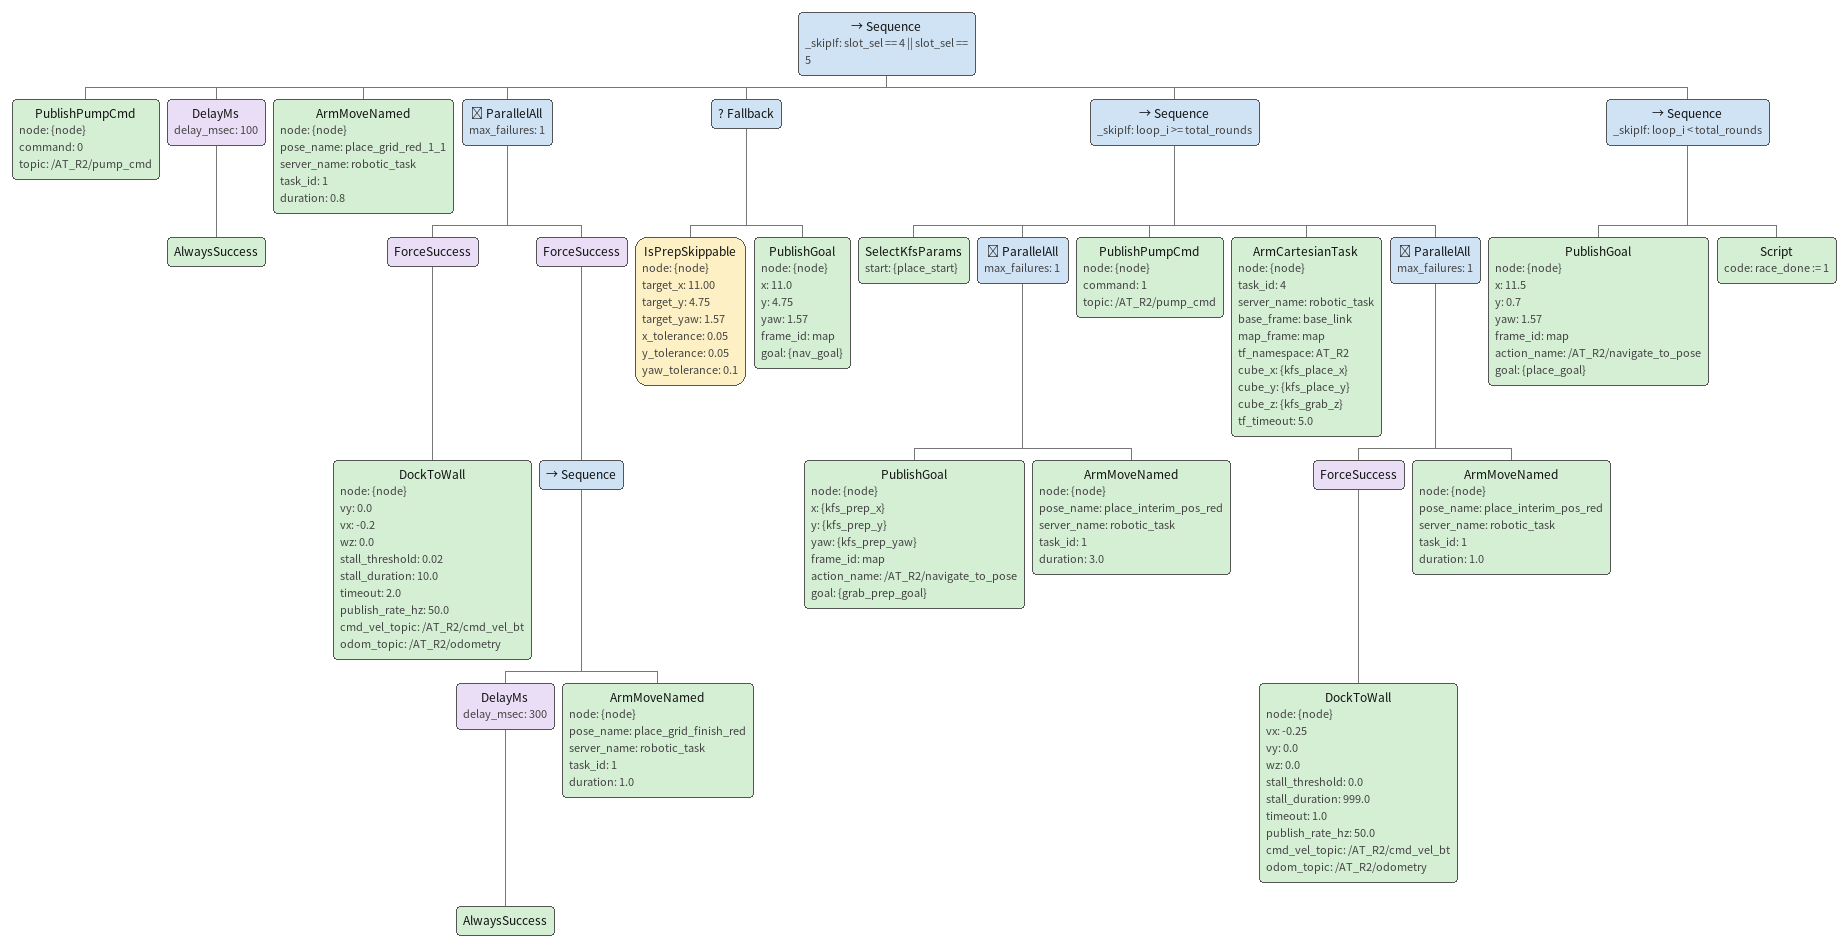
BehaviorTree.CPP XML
<Sequence _skipIf="slot_sel == 4 || slot_sel == 5">
  <!-- B4. 松气泵 放下 KFS -->
  <PublishPumpCmd node="{node}" command="0" topic="/AT_R2/pump_cmd"/>
  <DelayMs delay_msec="100">
    <AlwaysSuccess/>
  </DelayMs>
  <ArmMoveNamed node="{node}" pose_name="place_grid_red_1_1" server_name="robotic_task" task_id="1" duration="0.8"/>

  <!-- B5. 倒车退出格子 与 收臂 并行 (延时300ms再收臂, 避免倒车瞬间扫到墙) -->
  <ParallelAll max_failures="1">
    <ForceSuccess>
      <DockToWall node="{node}" vy="0.0" vx="-0.2" wz="0.0" stall_threshold="0.02" stall_duration="10.0" timeout="2.0" publish_rate_hz="50.0" cmd_vel_topic="/AT_R2/cmd_vel_bt" odom_topic="/AT_R2/odometry"/>
    </ForceSuccess>
    <ForceSuccess>
      <Sequence>
        <DelayMs delay_msec="300">
          <AlwaysSuccess/>
        </DelayMs>
        <ArmMoveNamed node="{node}" pose_name="place_grid_finish_red" server_name="robotic_task" task_id="1" duration="1.0"/>
      </Sequence>
    </ForceSuccess>
  </ParallelAll>

  <!-- 仅 slot 1: 放完第一个格子倒车退出后, 导航回准备点 -->
    <Fallback>
    <IsPrepSkippable node="{node}" target_x="11.00" target_y="4.75" target_yaw="1.57" x_tolerance="0.05" y_tolerance="0.05" yaw_tolerance="0.1"/>
    <PublishGoal node="{node}" x="11.0" y="4.75" yaw="1.57" frame_id="map" goal="{nav_goal}"/>
  </Fallback>

  <!-- ===== C 段: 抓下一个地上 KFS (仅前 place_count 轮; 末轮已放完最后一块, 只放不抓) =====
       末轮 loop_i == total_rounds: 整段 (取块参数+导航取块+笛卡尔抓+回过渡+去P2) 跳过,
       放完最后一块后直接结束该轮 -> Repeat 结束 -> 机器人停住。 -->
  <Sequence _skipIf="loop_i >= total_rounds">
    <!-- 选当前 KFS 的取块参数 -> 工作键 kfs_prep_x/y/yaw/kfs_place_x/y -->
    <SelectKfsParams start="{place_start}"/>

    <!-- C1. 导航到取块预备点 (与摆过渡臂姿并行) -->
    <ParallelAll max_failures="1">
      <PublishGoal node="{node}" x="{kfs_prep_x}" y="{kfs_prep_y}" yaw="{kfs_prep_yaw}" frame_id="map" action_name="/AT_R2/navigate_to_pose" goal="{grab_prep_goal}"/>
      <ArmMoveNamed node="{node}" pose_name="place_interim_pos_red" server_name="robotic_task" task_id="1" duration="3.0"/>
    </ParallelAll>

    <!-- C2. 开气泵 + 笛卡尔精准抓 -->
    <PublishPumpCmd node="{node}" command="1" topic="/AT_R2/pump_cmd"/>
    <ArmCartesianTask node="{node}" task_id="4" server_name="robotic_task" base_frame="base_link" map_frame="map" tf_namespace="AT_R2" cube_x="{kfs_place_x}" cube_y="{kfs_place_y}" cube_z="{kfs_grab_z}" tf_timeout="5.0"/>
    <ParallelAll max_failures="1">
      <ForceSuccess>
        <DockToWall node="{node}" vx="-0.25" vy="0.0" wz="0.0" stall_threshold="0.0" stall_duration="999.0" timeout="1.0" publish_rate_hz="50.0" cmd_vel_topic="/AT_R2/cmd_vel_bt" odom_topic="/AT_R2/odometry"/>
      </ForceSuccess>
    <!-- C4. 回过渡姿态 (抬起, 避免拖在地上) -->
      <ArmMoveNamed node="{node}" pose_name="place_interim_pos_red" server_name="robotic_task" task_id="1" duration="1.0"/>
    </ParallelAll>
  </Sequence>

  <!-- ===== 末轮放完最后一块后: 导航回起始点 (11.5, 0.7, 1.57) 并结束比赛 =====
       loop_i == total_rounds (含预装共 total_rounds 块全部放完) 时执行。 -->
  <Sequence _skipIf="loop_i &lt; total_rounds">
    <PublishGoal node="{node}" x="11.5" y="0.7" yaw="1.57" frame_id="map" action_name="/AT_R2/navigate_to_pose" goal="{place_goal}"/>
    <!-- 标记结束, 触发循环末尾 AlwaysFailure -->
    <Script code="race_done := 1"/>
  </Sequence>

</Sequence>
